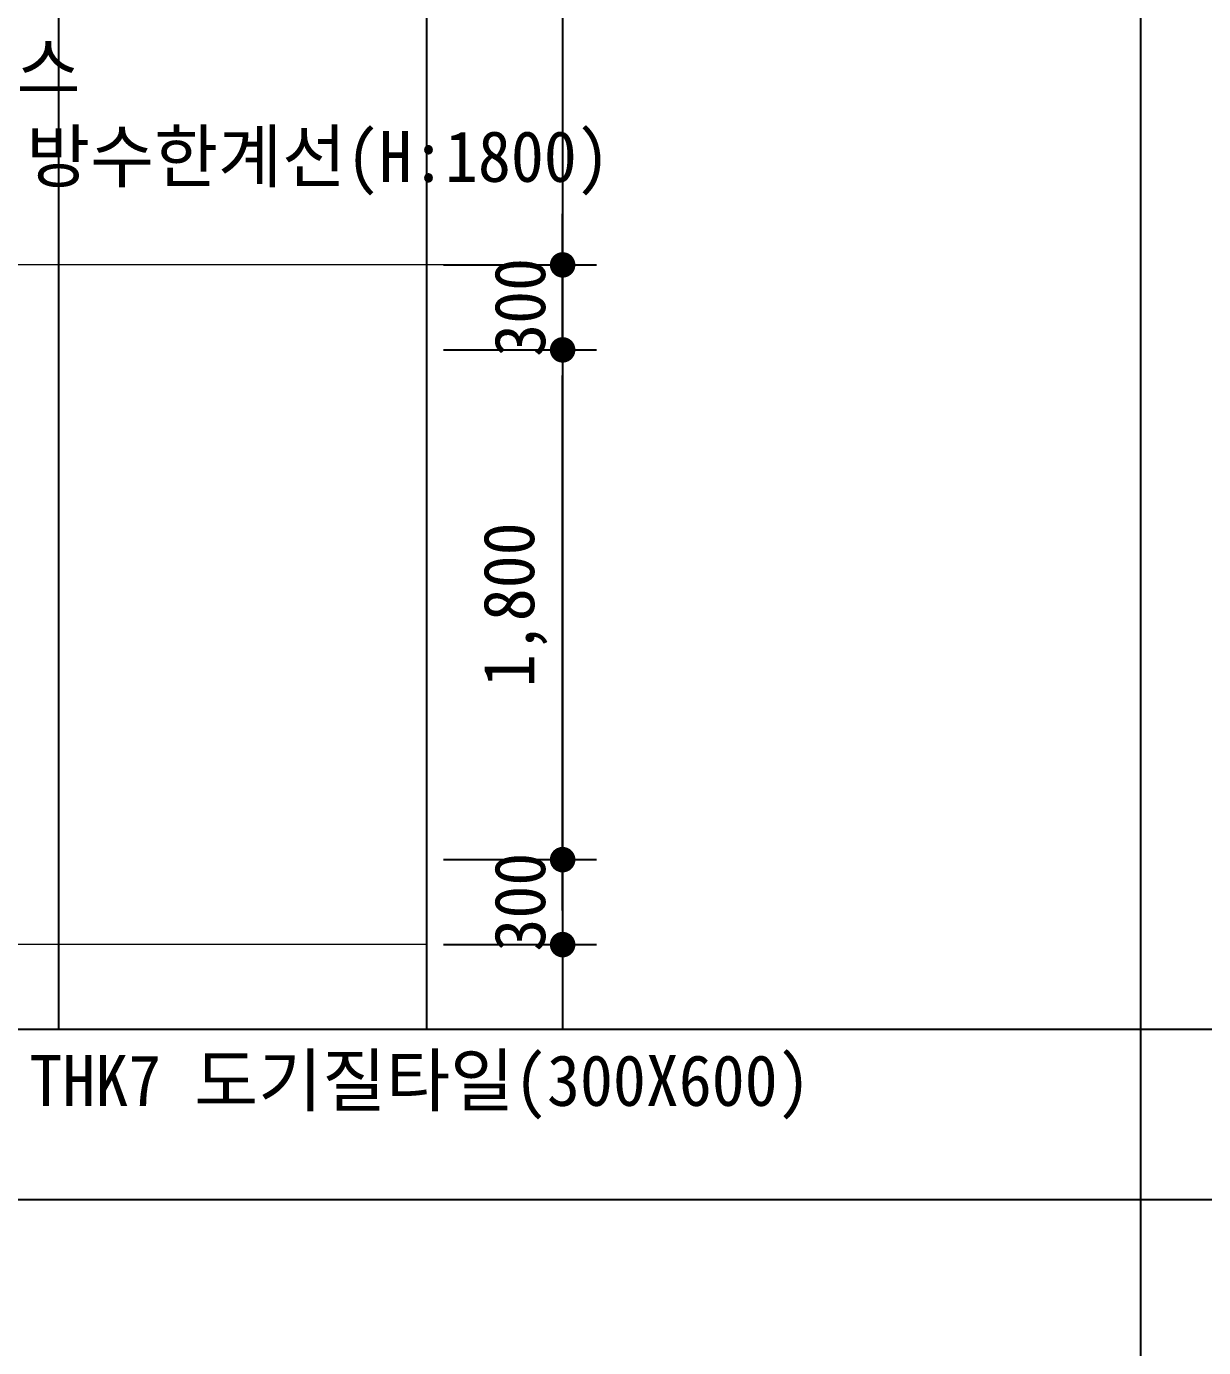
# Model space of a CAD drawing. Header units: millimetres. Extents: x -423835 to -174325, y -1379898 to -1311126.
# Drawn here: x -344545 to -340389, y -1354972 to -1350307 of the extents above; entities that cross this region are included whole.
import ezdxf
from ezdxf.enums import TextEntityAlignment as Align

# ---------------------------------------------------------------- set-up
doc = ezdxf.new("R2010")
doc.units = ezdxf.units.MM
doc.header["$LTSCALE"] = 100
doc.header["$MEASUREMENT"] = 0
doc.header["$PDSIZE"] = -10
doc.layers.get('0').update_dxf_attribs({"linetype": 'CONTINUOUS'})
doc.layers.get('Defpoints').update_dxf_attribs({"color": 153, "linetype": 'CONTINUOUS'})
doc.layers.add('A-DIMS', color=7, linetype='CONTINUOUS')
doc.layers.add('AA-AXIS-LINE-1', color=1, linetype='CONTINUOUS')
doc.layers.add('A-MKXS-TEXT1', color=3, linetype='CONTINUOUS', lineweight=25)
doc.layers.add('A-XXXX-FIN2', color=6, linetype='CONTINUOUS', lineweight=20)
doc.layers.add('A-XXXX-NPLT', color=144, linetype='CONTINUOUS', lineweight=0, plot=False)
doc.styles.add('HY울릉도L', font='')
doc.styles.add('돋움체', font='')
doc.styles.get('HY울릉도L').set_extended_font_data('HYwulM')
doc.styles.get('돋움체').set_extended_font_data('DotumChe')
doc.dimstyles.new('CDIM', dxfattribs={"dimtxt": 3, "dimasz": 1.5, "dimexe": 2, "dimexo": 1, "dimgap": 1, "dimtad": 1, "dimdec": 0, "dimrnd": 0.5, "dimzin": 0, "dimdsep": 32, "dimlunit": 6, "dimtxsty": 'HY울릉도L', "dimblk1": '_CIDOT', "dimblk2": '_CIDOT', "dimsah": 1, "dimcen": 5.5, "dimclrd": 2, "dimclre": 2, "dimclrt": 7, "dimadec": 0, "dimazin": 0, "dimtfac": 1, "dimtdec": 0, "dimtix": 1, "dimtmove": 2, "dimatfit": 1, "dimldrblk": '_CIDOT', "dimfxl": 1, "dimtolj": 1, "dimtzin": 0, "dimlwd": -1, "dimarcsym": 0})

# ---------------------------------------------------------------- blocks, each defined once
blk = doc.blocks.new('_CIDOT')
at = {"color": 0, "linetype": 'ByBlock'}
blk.add_line((2, 0), (-1, 0), dxfattribs=at)
at = {"color": 0, "linetype": 'ByBlock', "const_width": 0.5}
blk.add_lwpolyline([(-0.25, 0, 1), (0.25, 0, 1)], format="xyb", close=True, dxfattribs=at)
blk = doc.blocks.new('*D533')
at = {"layer": 'A-DIMS', "lineweight": -2, "transparency": 16777216}
for p, q in [((-343071.7, -1351449.1), (-342531.7, -1351449.1)), ((-343071.7, -1353249.1), (-342531.7, -1353249.1))]:
    blk.add_line(p, q, dxfattribs=at)
at = {"layer": 'A-DIMS', "transparency": 16777216}
blk.add_line((-342651.7, -1353159.1), (-342651.7, -1351539.1), dxfattribs=at)
at = {"layer": 'Defpoints', "color": 0, "transparency": 16777216}
for p in [(-343131.7, -1351449.1), (-342651.7, -1351449.1), (-343131.7, -1353249.1)]:
    blk.add_point(p, dxfattribs=at)
at = {"layer": 'A-DIMS', "transparency": 16777216, "xscale": 90, "yscale": 90, "zscale": 90}
for p, rotation in [((-342651.7, -1351449.1), 90), ((-342651.7, -1353249.1), 270)]:
    blk.add_blockref('_CIDOT', p, dxfattribs=dict(at, rotation=rotation))
at = {"layer": 'A-DIMS', "color": 3, "transparency": 16777216, "insert": (-342818.8, -1352349.1), "char_height": 180, "attachment_point": 5, "rotation": 90, "style": '돋움체'}
blk.add_mtext('\\A1;1,800', dxfattribs=at)
blk = doc.blocks.new('*D534')
at = {"layer": 'A-DIMS', "transparency": 16777216}
for p, q in [((-342651.7, -1351059.1), (-342651.7, -1350969.1)), ((-342651.7, -1351449.1), (-342651.7, -1351149.1)), ((-342651.7, -1351539.1), (-342651.7, -1351629.1))]:
    blk.add_line(p, q, dxfattribs=at)
at = {"layer": 'A-DIMS', "lineweight": -2, "transparency": 16777216}
for p, q in [((-343071.7, -1351149.1), (-342531.7, -1351149.1)), ((-343071.7, -1351449.1), (-342531.7, -1351449.1))]:
    blk.add_line(p, q, dxfattribs=at)
at = {"layer": 'Defpoints', "color": 0, "transparency": 16777216}
for p in [(-343131.7, -1351149.1), (-342651.7, -1351149.1), (-343131.7, -1351449.1)]:
    blk.add_point(p, dxfattribs=at)
at = {"layer": 'A-DIMS', "transparency": 16777216, "xscale": 90, "yscale": 90, "zscale": 90}
for p, rotation in [((-342651.7, -1351149.1), 270), ((-342651.7, -1351449.1), 90)]:
    blk.add_blockref('_CIDOT', p, dxfattribs=dict(at, rotation=rotation))
at = {"layer": 'A-DIMS', "color": 3, "transparency": 16777216, "insert": (-342801.8, -1351299.1), "char_height": 180, "attachment_point": 5, "rotation": 90, "style": '돋움체'}
blk.add_mtext('\\A1;300', dxfattribs=at)
blk = doc.blocks.new('*D540')
at = {"layer": 'A-DIMS', "transparency": 16777216}
for p, q in [((-342651.7, -1353159.1), (-342651.7, -1353069.1)), ((-342651.7, -1353249.1), (-342651.7, -1353549.1)), ((-342651.7, -1353639.1), (-342651.7, -1353729.1))]:
    blk.add_line(p, q, dxfattribs=at)
at = {"layer": 'A-DIMS', "lineweight": -2, "transparency": 16777216}
for p, q in [((-343071.7, -1353249.1), (-342531.7, -1353249.1)), ((-343071.7, -1353549.1), (-342531.7, -1353549.1))]:
    blk.add_line(p, q, dxfattribs=at)
at = {"layer": 'Defpoints', "color": 0, "transparency": 16777216}
for p in [(-343131.7, -1353249.1), (-343131.7, -1353549.1), (-342651.7, -1353549.1)]:
    blk.add_point(p, dxfattribs=at)
at = {"layer": 'A-DIMS', "transparency": 16777216, "xscale": 90, "yscale": 90, "zscale": 90}
for p, rotation in [((-342651.7, -1353249.1), 270), ((-342651.7, -1353549.1), 90)]:
    blk.add_blockref('_CIDOT', p, dxfattribs=dict(at, rotation=rotation))
at = {"layer": 'A-DIMS', "color": 3, "transparency": 16777216, "insert": (-342801.8, -1353399.1), "char_height": 180, "attachment_point": 5, "rotation": 90, "style": '돋움체'}
blk.add_mtext('\\A1;300', dxfattribs=at)

msp = doc.modelspace()

# ---------------------------------------------------------------- linework, layer by layer
at = {"color": 3, "ltscale": 2}
for p, q in [((-340611.7, -1346766.1), (-340611.7, -1379898.1)), ((-351392.9, -1354449.1), (-329350.4, -1354449.1))]:
    msp.add_line(p, q, dxfattribs=at)
at = {"layer": 'A-XXXX-FIN2'}
msp.add_line((-343131.7, -1353549.1), (-347871.7, -1353549.1), dxfattribs=at)
at = {"layer": 'A-XXXX-NPLT'}
msp.add_line((-342961.7, -1351149.1), (-348801.7, -1351149.1), dxfattribs=at)
at = {"layer": 'AA-AXIS-LINE-1'}
msp.add_line((-344431.7, -1350271.3), (-344431.7, -1353849.1), dxfattribs=at)
at = {"layer": 'Defpoints'}
for p, q in [((-343131.7, -1348831.3), (-343131.7, -1353849.1)), ((-342651.7, -1348831.3), (-342651.7, -1353849.1)), ((-329830.4, -1353849.1), (-351392.9, -1353849.1))]:
    msp.add_line(p, q, dxfattribs=at)

# ---------------------------------------------------------------- texts
at = {"layer": 'A-MKXS-TEXT1', "style": '돋움체'}
for s, p in [('상부조명박스', (-345709, -1350455.8)), ('방수한계선(H:1800)', (-344545.4, -1350765.8)), ('THK7 도기질타일(300X600)', (-344534.2, -1354028.5))]:
    msp.add_text(s, height=180, dxfattribs=at).set_placement(p, align=Align.MIDDLE_LEFT)

# ---------------------------------------------------------------- dimensions: what is measured, and where the dimension line sits
at = {"layer": 'A-DIMS'}
for base, p1, p2, angle, picture, middle in [((-342651.7, -1351149.1), (-343131.7, -1351449.1), (-343131.7, -1351149.1), 90, '*D534', (-342801.8, -1351299.1)), ((-342651.7, -1351449.1), (-343131.7, -1353249.1), (-343131.7, -1351449.1), 90, '*D533', (-342818.8, -1352349.1)), ((-342651.7, -1353549.1), (-343131.7, -1353249.1), (-343131.7, -1353549.1), 270, '*D540', (-342801.8, -1353399.1))]:
    dim = msp.add_linear_dim(base=base, p1=p1, p2=p2, angle=angle, dimstyle='CDIM', override={"dimscale": 60, "dimtxsty": '돋움체', "dimclrd": 256, "dimclre": 256, "dimclrt": 3}, dxfattribs=at)
    dim.commit()
    dim.dimension.update_dxf_attribs({"geometry": picture, "text_midpoint": middle})

doc.saveas('drawing.dxf')
